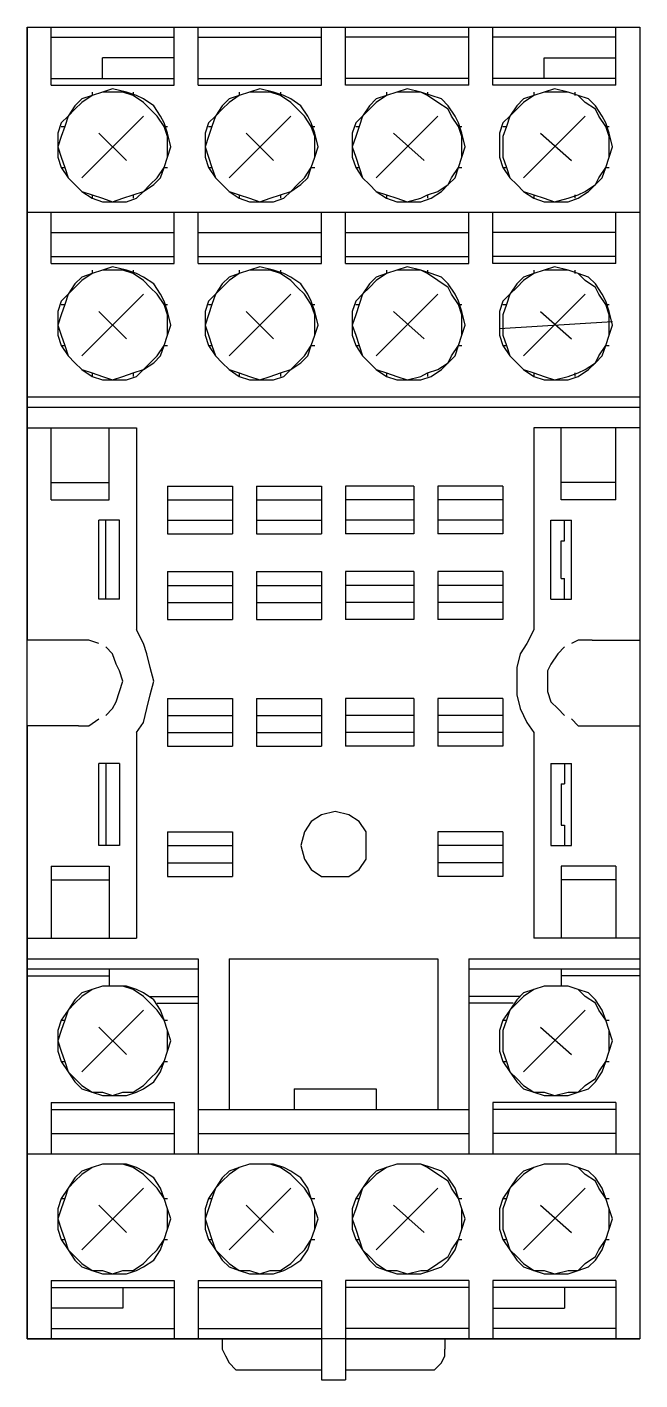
# Model space of a CAD drawing. Header units: inches. Extents: x 0 to 29.8, y 0 to 65.8.
import ezdxf

# ---------------------------------------------------------------- set-up
doc = ezdxf.new("R2010")
doc.units = ezdxf.units.IN
doc.layers.add('P', color=250, linetype='Continuous', lineweight=100)

# ---------------------------------------------------------------- blocks, each defined once
blk = doc.blocks.new('relay trung gian')
at = {"layer": 'P', "color": 0, "linetype": 'ByBlock', "lineweight": -2}
for points in [[(83663.061, 47309.641), (83692.894, 47309.641)], [(83663.061, 47309.641), (83663.061, 47279.807)], [(83664.228, 47306.807), (83664.228, 47309.641)], [(83670.228, 47306.807), (83670.228, 47309.641)], [(83671.394, 47306.807), (83671.394, 47309.641)], [(83677.394, 47306.807), (83677.394, 47309.641)], [(83678.561, 47306.807), (83678.561, 47309.641)], [(83684.561, 47306.807), (83684.561, 47309.641)], [(83685.728, 47306.807), (83685.728, 47309.641)], [(83691.728, 47306.807), (83691.728, 47309.641)], [(83692.894, 47309.641), (83692.894, 47279.807)], [(83664.228, 47309.141), (83670.228, 47309.141)], [(83671.394, 47309.141), (83677.394, 47309.141)], [(83684.561, 47309.141), (83678.561, 47309.141)], [(83691.728, 47309.141), (83685.728, 47309.141)], [(83666.728, 47307.141), (83666.728, 47308.141)], [(83670.228, 47308.141), (83666.728, 47308.141)], [(83688.228, 47307.141), (83688.228, 47308.141)], [(83688.228, 47308.141), (83691.728, 47308.141)], [(83664.228, 47307.141), (83670.228, 47307.141)], [(83664.228, 47306.807), (83670.228, 47306.807)], [(83670.061, 47303.807), (83669.894, 47304.474), (83669.728, 47304.974), (83669.561, 47305.307), (83669.228, 47305.807), (83668.728, 47306.141), (83668.394, 47306.307), (83667.894, 47306.474), (83667.228, 47306.641), (83666.728, 47306.474), (83666.228, 47306.307), (83665.728, 47306.141), (83665.394, 47305.807), (83665.061, 47305.307), (83664.728, 47304.974), (83664.561, 47304.474), (83664.561, 47303.807), (83664.561, 47303.307), (83664.728, 47302.807), (83665.061, 47302.307), (83665.394, 47301.974), (83665.728, 47301.641), (83666.228, 47301.307), (83666.728, 47301.141), (83667.228, 47301.141), (83667.894, 47301.141), (83668.394, 47301.307), (83668.728, 47301.641), (83669.228, 47301.974), (83669.561, 47302.307), (83669.728, 47302.807), (83669.894, 47303.307), (83670.061, 47303.807)], [(83671.394, 47307.141), (83677.394, 47307.141)], [(83671.394, 47306.807), (83677.394, 47306.807)], [(83677.228, 47303.807), (83677.061, 47304.474), (83676.894, 47304.974), (83676.728, 47305.307), (83676.394, 47305.807), (83675.894, 47306.141), (83675.561, 47306.307), (83675.061, 47306.474), (83674.394, 47306.641), (83673.894, 47306.474), (83673.394, 47306.307), (83672.894, 47306.141), (83672.561, 47305.807), (83672.228, 47305.307), (83671.894, 47304.974), (83671.728, 47304.474), (83671.728, 47303.807), (83671.728, 47303.307), (83671.894, 47302.807), (83672.228, 47302.307), (83672.561, 47301.974), (83672.894, 47301.641), (83673.394, 47301.307), (83673.894, 47301.141), (83674.394, 47301.141), (83675.061, 47301.141), (83675.561, 47301.307), (83675.894, 47301.641), (83676.394, 47301.974), (83676.728, 47302.307), (83676.894, 47302.807), (83677.061, 47303.307), (83677.228, 47303.807)], [(83684.561, 47307.141), (83678.561, 47307.141)], [(83684.561, 47306.807), (83678.561, 47306.807)], [(83684.394, 47303.807), (83684.228, 47304.474), (83684.061, 47304.974), (83683.894, 47305.307), (83683.561, 47305.807), (83683.228, 47306.141), (83682.728, 47306.307), (83682.228, 47306.474), (83681.561, 47306.641), (83681.061, 47306.474), (83680.561, 47306.307), (83680.061, 47306.141), (83679.728, 47305.807), (83679.394, 47305.307), (83679.061, 47304.974), (83678.894, 47304.474), (83678.894, 47303.807), (83678.894, 47303.307), (83679.061, 47302.807), (83679.394, 47302.307), (83679.728, 47301.974), (83680.061, 47301.641), (83680.561, 47301.307), (83681.061, 47301.141), (83681.561, 47301.141), (83682.228, 47301.141), (83682.728, 47301.307), (83683.228, 47301.641), (83683.561, 47301.974), (83683.894, 47302.307), (83684.061, 47302.807), (83684.228, 47303.307), (83684.394, 47303.807)], [(83691.728, 47307.141), (83685.728, 47307.141)], [(83691.728, 47306.807), (83685.728, 47306.807)], [(83691.561, 47303.807), (83691.394, 47304.474), (83691.228, 47304.974), (83691.061, 47305.307), (83690.728, 47305.807), (83690.394, 47306.141), (83689.894, 47306.307), (83689.394, 47306.474), (83688.728, 47306.641), (83688.228, 47306.474), (83687.728, 47306.307), (83687.228, 47306.141), (83686.894, 47305.807), (83686.561, 47305.307), (83686.228, 47304.974), (83686.061, 47304.474), (83686.061, 47303.807), (83686.061, 47303.307), (83686.228, 47302.807), (83686.561, 47302.307), (83686.894, 47301.974), (83687.228, 47301.641), (83687.728, 47301.307), (83688.228, 47301.141), (83688.728, 47301.141), (83689.394, 47301.141), (83689.894, 47301.307), (83690.394, 47301.641), (83690.728, 47301.974), (83691.061, 47302.307), (83691.228, 47302.807), (83691.394, 47303.307), (83691.561, 47303.807)], [(83669.894, 47303.807), (83669.894, 47304.307), (83669.728, 47304.807), (83669.394, 47305.307), (83669.061, 47305.641), (83668.728, 47305.974), (83668.228, 47306.307), (83667.728, 47306.474), (83667.228, 47306.474), (83666.728, 47306.474), (83666.228, 47306.307), (83665.728, 47305.974), (83665.394, 47305.641), (83665.061, 47305.307), (83664.894, 47304.807), (83664.728, 47304.307), (83664.561, 47303.807), (83664.728, 47303.307), (83664.894, 47302.807), (83665.061, 47302.307), (83665.394, 47301.974), (83665.728, 47301.641), (83666.228, 47301.474), (83666.728, 47301.307), (83667.228, 47301.141), (83667.728, 47301.307), (83668.228, 47301.474), (83668.728, 47301.641), (83669.061, 47301.974), (83669.394, 47302.307), (83669.728, 47302.807), (83669.894, 47303.307), (83669.894, 47303.807)], [(83666.228, 47306.474), (83666.228, 47306.307)], [(83668.228, 47306.474), (83668.228, 47306.307)], [(83677.061, 47303.807), (83677.061, 47304.307), (83676.894, 47304.807), (83676.561, 47305.307), (83676.228, 47305.641), (83675.894, 47305.974), (83675.394, 47306.307), (83674.894, 47306.474), (83674.394, 47306.474), (83673.894, 47306.474), (83673.394, 47306.307), (83672.894, 47305.974), (83672.561, 47305.641), (83672.228, 47305.307), (83672.061, 47304.807), (83671.894, 47304.307), (83671.728, 47303.807), (83671.894, 47303.307), (83672.061, 47302.807), (83672.228, 47302.307), (83672.561, 47301.974), (83672.894, 47301.641), (83673.394, 47301.474), (83673.894, 47301.307), (83674.394, 47301.141), (83674.894, 47301.307), (83675.394, 47301.474), (83675.894, 47301.641), (83676.228, 47301.974), (83676.561, 47302.307), (83676.894, 47302.807), (83677.061, 47303.307), (83677.061, 47303.807)], [(83673.394, 47306.474), (83673.394, 47306.307)], [(83675.394, 47306.474), (83675.394, 47306.307)], [(83684.228, 47303.807), (83684.228, 47304.307), (83684.061, 47304.807), (83683.728, 47305.307), (83683.561, 47305.641), (83683.061, 47305.974), (83682.561, 47306.307), (83682.228, 47306.474), (83681.561, 47306.474), (83681.061, 47306.474), (83680.561, 47306.307), (83680.061, 47305.974), (83679.728, 47305.641), (83679.394, 47305.307), (83679.228, 47304.807), (83679.061, 47304.307), (83678.894, 47303.807), (83679.061, 47303.307), (83679.228, 47302.807), (83679.394, 47302.307), (83679.728, 47301.974), (83680.061, 47301.641), (83680.561, 47301.474), (83681.061, 47301.307), (83681.561, 47301.141), (83682.228, 47301.307), (83682.561, 47301.474), (83683.061, 47301.641), (83683.561, 47301.974), (83683.728, 47302.307), (83684.061, 47302.807), (83684.228, 47303.307), (83684.228, 47303.807)], [(83680.561, 47306.474), (83680.561, 47306.307)], [(83682.561, 47306.474), (83682.561, 47306.307)], [(83691.394, 47303.807), (83691.394, 47304.307), (83691.228, 47304.807), (83690.894, 47305.307), (83690.728, 47305.641), (83690.228, 47305.974), (83689.894, 47306.307), (83689.394, 47306.474), (83688.728, 47306.474), (83688.228, 47306.474), (83687.728, 47306.307), (83687.228, 47305.974), (83686.894, 47305.641), (83686.561, 47305.307), (83686.394, 47304.807), (83686.228, 47304.307), (83686.228, 47303.807), (83686.228, 47303.307), (83686.394, 47302.807), (83686.561, 47302.307), (83686.894, 47301.974), (83687.228, 47301.641), (83687.728, 47301.474), (83688.228, 47301.307), (83688.728, 47301.141), (83689.394, 47301.307), (83689.894, 47301.474), (83690.228, 47301.641), (83690.728, 47301.974), (83690.894, 47302.307), (83691.228, 47302.807), (83691.394, 47303.307), (83691.394, 47303.807)], [(83687.728, 47306.474), (83687.728, 47306.307)], [(83689.728, 47306.474), (83689.728, 47306.307)], [(83665.728, 47302.307), (83668.728, 47305.307)], [(83672.894, 47302.307), (83675.894, 47305.307)], [(83680.061, 47302.307), (83683.061, 47305.307)], [(83687.228, 47302.307), (83690.228, 47305.307)], [(83664.728, 47304.807), (83664.894, 47304.807)], [(83669.728, 47304.807), (83669.894, 47304.807)], [(83671.894, 47304.807), (83672.061, 47304.807)], [(83676.894, 47304.807), (83677.061, 47304.807)], [(83679.061, 47304.807), (83679.228, 47304.807)], [(83684.061, 47304.807), (83684.228, 47304.807)], [(83686.228, 47304.807), (83686.394, 47304.807)], [(83691.228, 47304.807), (83691.394, 47304.807)], [(83666.561, 47304.474), (83667.894, 47303.141)], [(83673.728, 47304.474), (83675.061, 47303.141)], [(83680.894, 47304.474), (83682.394, 47303.141)], [(83688.061, 47304.474), (83689.561, 47303.141)], [(83664.728, 47302.807), (83664.894, 47302.807)], [(83669.728, 47302.807), (83669.894, 47302.807)], [(83671.894, 47302.807), (83672.061, 47302.807)], [(83676.894, 47302.807), (83677.061, 47302.807)], [(83679.061, 47302.807), (83679.228, 47302.807)], [(83684.061, 47302.807), (83684.228, 47302.807)], [(83686.228, 47302.807), (83686.394, 47302.807)], [(83691.228, 47302.807), (83691.394, 47302.807)], [(83666.228, 47301.474), (83666.228, 47301.307)], [(83668.228, 47301.474), (83668.228, 47301.307)], [(83673.394, 47301.474), (83673.394, 47301.307)], [(83675.394, 47301.474), (83675.394, 47301.307)], [(83680.561, 47301.474), (83680.561, 47301.307)], [(83682.561, 47301.474), (83682.561, 47301.307)], [(83687.728, 47301.474), (83687.728, 47301.307)], [(83689.728, 47301.474), (83689.728, 47301.307)], [(83663.061, 47300.641), (83692.894, 47300.641)], [(83664.228, 47298.141), (83664.228, 47300.641)], [(83670.228, 47298.141), (83670.228, 47300.641)], [(83671.394, 47298.141), (83671.394, 47300.641)], [(83677.394, 47298.141), (83677.394, 47300.641)], [(83678.561, 47298.141), (83678.561, 47300.641)], [(83684.561, 47298.141), (83684.561, 47300.641)], [(83685.728, 47298.141), (83685.728, 47300.641)], [(83691.728, 47298.141), (83691.728, 47300.641)], [(83664.228, 47299.641), (83670.228, 47299.641)], [(83671.394, 47299.641), (83677.394, 47299.641)], [(83678.561, 47299.641), (83684.561, 47299.641)], [(83691.728, 47299.641), (83685.728, 47299.641)], [(83664.228, 47298.474), (83670.228, 47298.474)], [(83664.228, 47298.141), (83670.228, 47298.141)], [(83670.061, 47295.141), (83669.894, 47295.807), (83669.728, 47296.307), (83669.561, 47296.641), (83669.228, 47297.141), (83668.728, 47297.474), (83668.394, 47297.641), (83667.894, 47297.807), (83667.228, 47297.974), (83666.728, 47297.807), (83666.228, 47297.641), (83665.728, 47297.474), (83665.394, 47297.141), (83665.061, 47296.641), (83664.728, 47296.307), (83664.561, 47295.807), (83664.561, 47295.141), (83664.561, 47294.641), (83664.728, 47294.141), (83665.061, 47293.641), (83665.394, 47293.307), (83665.728, 47292.974), (83666.228, 47292.641), (83666.728, 47292.474), (83667.228, 47292.474), (83667.894, 47292.474), (83668.394, 47292.641), (83668.728, 47292.974), (83669.228, 47293.307), (83669.561, 47293.641), (83669.728, 47294.141), (83669.894, 47294.641), (83670.061, 47295.141)], [(83671.394, 47298.474), (83677.394, 47298.474)], [(83671.394, 47298.141), (83677.394, 47298.141)], [(83677.228, 47295.141), (83677.061, 47295.807), (83676.894, 47296.307), (83676.728, 47296.641), (83676.394, 47297.141), (83675.894, 47297.474), (83675.561, 47297.641), (83675.061, 47297.807), (83674.394, 47297.974), (83673.894, 47297.807), (83673.394, 47297.641), (83672.894, 47297.474), (83672.561, 47297.141), (83672.228, 47296.641), (83671.894, 47296.307), (83671.728, 47295.807), (83671.728, 47295.141), (83671.728, 47294.641), (83671.894, 47294.141), (83672.228, 47293.641), (83672.561, 47293.307), (83672.894, 47292.974), (83673.394, 47292.641), (83673.894, 47292.474), (83674.394, 47292.474), (83675.061, 47292.474), (83675.561, 47292.641), (83675.894, 47292.974), (83676.394, 47293.307), (83676.728, 47293.641), (83676.894, 47294.141), (83677.061, 47294.641), (83677.228, 47295.141)], [(83678.561, 47298.474), (83684.561, 47298.474)], [(83678.561, 47298.141), (83684.561, 47298.141)], [(83684.394, 47295.141), (83684.228, 47295.807), (83684.061, 47296.307), (83683.894, 47296.641), (83683.561, 47297.141), (83683.228, 47297.474), (83682.728, 47297.641), (83682.228, 47297.807), (83681.561, 47297.974), (83681.061, 47297.807), (83680.561, 47297.641), (83680.061, 47297.474), (83679.728, 47297.141), (83679.394, 47296.641), (83679.061, 47296.307), (83678.894, 47295.807), (83678.894, 47295.141), (83678.894, 47294.641), (83679.061, 47294.141), (83679.394, 47293.641), (83679.728, 47293.307), (83680.061, 47292.974), (83680.561, 47292.641), (83681.061, 47292.474), (83681.561, 47292.474), (83682.228, 47292.474), (83682.728, 47292.641), (83683.228, 47292.974), (83683.561, 47293.307), (83683.894, 47293.641), (83684.061, 47294.141), (83684.228, 47294.641), (83684.394, 47295.141)], [(83691.728, 47298.474), (83685.728, 47298.474)], [(83691.728, 47298.141), (83685.728, 47298.141)], [(83691.561, 47295.141), (83691.394, 47295.807), (83691.228, 47296.307), (83691.061, 47296.641), (83690.728, 47297.141), (83690.394, 47297.474), (83689.894, 47297.641), (83689.394, 47297.807), (83688.728, 47297.974), (83688.228, 47297.807), (83687.728, 47297.641), (83687.228, 47297.474), (83686.894, 47297.141), (83686.561, 47296.641), (83686.228, 47296.307), (83686.061, 47295.807), (83686.061, 47295.141), (83686.061, 47294.641), (83686.228, 47294.141), (83686.561, 47293.641), (83686.894, 47293.307), (83687.228, 47292.974), (83687.728, 47292.641), (83688.228, 47292.474), (83688.728, 47292.474), (83689.394, 47292.474), (83689.894, 47292.641), (83690.394, 47292.974), (83690.728, 47293.307), (83691.061, 47293.641), (83691.228, 47294.141), (83691.394, 47294.641), (83691.561, 47295.141)], [(83669.894, 47295.141), (83669.894, 47295.641), (83669.728, 47296.141), (83669.394, 47296.641), (83669.061, 47296.974), (83668.728, 47297.307), (83668.228, 47297.641), (83667.728, 47297.807), (83667.228, 47297.807), (83666.728, 47297.807), (83666.228, 47297.641), (83665.728, 47297.307), (83665.394, 47296.974), (83665.061, 47296.641), (83664.894, 47296.141), (83664.728, 47295.641), (83664.561, 47295.141), (83664.728, 47294.641), (83664.894, 47294.141), (83665.061, 47293.641), (83665.394, 47293.307), (83665.728, 47292.974), (83666.228, 47292.807), (83666.728, 47292.641), (83667.228, 47292.474), (83667.728, 47292.641), (83668.228, 47292.807), (83668.728, 47292.974), (83669.061, 47293.307), (83669.394, 47293.641), (83669.728, 47294.141), (83669.894, 47294.641), (83669.894, 47295.141)], [(83666.228, 47297.807), (83666.228, 47297.641)], [(83668.228, 47297.807), (83668.228, 47297.641)], [(83677.061, 47295.141), (83677.061, 47295.641), (83676.894, 47296.141), (83676.561, 47296.641), (83676.228, 47296.974), (83675.894, 47297.307), (83675.394, 47297.641), (83674.894, 47297.807), (83674.394, 47297.807), (83673.894, 47297.807), (83673.394, 47297.641), (83672.894, 47297.307), (83672.561, 47296.974), (83672.228, 47296.641), (83672.061, 47296.141), (83671.894, 47295.641), (83671.728, 47295.141), (83671.894, 47294.641), (83672.061, 47294.141), (83672.228, 47293.641), (83672.561, 47293.307), (83672.894, 47292.974), (83673.394, 47292.807), (83673.894, 47292.641), (83674.394, 47292.474), (83674.894, 47292.641), (83675.394, 47292.807), (83675.894, 47292.974), (83676.228, 47293.307), (83676.561, 47293.641), (83676.894, 47294.141), (83677.061, 47294.641), (83677.061, 47295.141)], [(83673.394, 47297.807), (83673.394, 47297.641)], [(83675.394, 47297.807), (83675.394, 47297.641)], [(83684.228, 47295.141), (83684.228, 47295.641), (83684.061, 47296.141), (83683.728, 47296.641), (83683.561, 47296.974), (83683.061, 47297.307), (83682.561, 47297.641), (83682.228, 47297.807), (83681.561, 47297.807), (83681.061, 47297.807), (83680.561, 47297.641), (83680.061, 47297.307), (83679.728, 47296.974), (83679.394, 47296.641), (83679.228, 47296.141), (83679.061, 47295.641), (83678.894, 47295.141), (83679.061, 47294.641), (83679.228, 47294.141), (83679.394, 47293.641), (83679.728, 47293.307), (83680.061, 47292.974), (83680.561, 47292.807), (83681.061, 47292.641), (83681.561, 47292.474), (83682.228, 47292.641), (83682.561, 47292.807), (83683.061, 47292.974), (83683.561, 47293.307), (83683.728, 47293.641), (83684.061, 47294.141), (83684.228, 47294.641), (83684.228, 47295.141)], [(83680.561, 47297.807), (83680.561, 47297.641)], [(83682.561, 47297.807), (83682.561, 47297.641)], [(83691.394, 47295.141), (83691.394, 47295.641), (83691.228, 47296.141), (83690.894, 47296.641), (83690.728, 47296.974), (83690.228, 47297.307), (83689.894, 47297.641), (83689.394, 47297.807), (83688.728, 47297.807), (83688.228, 47297.807), (83687.728, 47297.641), (83687.228, 47297.307), (83686.894, 47296.974), (83686.561, 47296.641), (83686.394, 47296.141), (83686.228, 47295.641), (83686.228, 47295.141), (83686.228, 47294.641), (83686.394, 47294.141), (83686.561, 47293.641), (83686.894, 47293.307), (83687.228, 47292.974), (83687.728, 47292.807), (83688.228, 47292.641), (83688.728, 47292.474), (83689.394, 47292.641), (83689.894, 47292.807), (83690.228, 47292.974), (83690.728, 47293.307), (83690.894, 47293.641), (83691.228, 47294.141), (83691.394, 47294.641), (83691.394, 47295.141)], [(83687.728, 47297.807), (83687.728, 47297.641)], [(83689.728, 47297.807), (83689.728, 47297.641)], [(83664.728, 47296.141), (83664.894, 47296.141)], [(83665.728, 47293.641), (83668.728, 47296.641)], [(83669.728, 47296.141), (83669.894, 47296.141)], [(83671.894, 47296.141), (83672.061, 47296.141)], [(83672.894, 47293.641), (83675.894, 47296.641)], [(83676.894, 47296.141), (83677.061, 47296.141)], [(83679.061, 47296.141), (83679.228, 47296.141)], [(83680.061, 47293.641), (83683.061, 47296.641)], [(83684.061, 47296.141), (83684.228, 47296.141)], [(83686.228, 47296.141), (83686.394, 47296.141)], [(83687.228, 47293.641), (83690.228, 47296.641)], [(83691.228, 47296.141), (83691.394, 47296.141)], [(83666.561, 47295.807), (83667.894, 47294.474)], [(83673.728, 47295.807), (83675.061, 47294.474)], [(83680.894, 47295.807), (83682.394, 47294.474)], [(83688.061, 47295.807), (83689.561, 47294.474)], [(83686.061, 47294.974), (83691.561, 47295.307)], [(83664.728, 47294.141), (83664.894, 47294.141)], [(83669.728, 47294.141), (83669.894, 47294.141)], [(83671.894, 47294.141), (83672.061, 47294.141)], [(83676.894, 47294.141), (83677.061, 47294.141)], [(83679.061, 47294.141), (83679.228, 47294.141)], [(83684.061, 47294.141), (83684.228, 47294.141)], [(83686.228, 47294.141), (83686.394, 47294.141)], [(83691.228, 47294.141), (83691.394, 47294.141)], [(83666.228, 47292.807), (83666.228, 47292.641)], [(83668.228, 47292.807), (83668.228, 47292.641)], [(83673.394, 47292.807), (83673.394, 47292.641)], [(83675.394, 47292.807), (83675.394, 47292.641)], [(83680.561, 47292.807), (83680.561, 47292.641)], [(83682.561, 47292.807), (83682.561, 47292.641)], [(83687.728, 47292.807), (83687.728, 47292.641)], [(83689.728, 47292.807), (83689.728, 47292.641)], [(83663.061, 47291.641), (83692.894, 47291.641)], [(83663.061, 47291.141), (83692.894, 47291.141)], [(83663.061, 47290.141), (83668.394, 47290.141)], [(83664.228, 47286.641), (83664.228, 47290.141)], [(83667.061, 47286.641), (83667.061, 47290.141)], [(83668.394, 47290.141), (83668.394, 47280.307)], [(83687.728, 47290.141), (83687.728, 47280.307)], [(83692.894, 47290.141), (83687.728, 47290.141)], [(83689.061, 47286.641), (83689.061, 47290.141)], [(83691.728, 47286.641), (83691.728, 47290.141)], [(83664.228, 47287.474), (83667.061, 47287.474)], [(83691.728, 47287.474), (83689.061, 47287.474)], [(83669.894, 47287.307), (83673.061, 47287.307)], [(83669.894, 47287.307), (83669.894, 47284.974)], [(83673.061, 47287.307), (83673.061, 47284.974)], [(83674.228, 47287.307), (83674.228, 47284.974)], [(83674.228, 47287.307), (83677.394, 47287.307)], [(83677.394, 47287.307), (83677.394, 47284.974)], [(83678.561, 47287.307), (83678.561, 47284.974)], [(83681.894, 47287.307), (83678.561, 47287.307)], [(83681.894, 47287.307), (83681.894, 47284.974)], [(83686.228, 47287.307), (83683.061, 47287.307)], [(83683.061, 47287.307), (83683.061, 47284.974)], [(83686.228, 47287.307), (83686.228, 47284.974)], [(83664.228, 47286.641), (83667.061, 47286.641)], [(83669.894, 47286.641), (83673.061, 47286.641)], [(83674.228, 47286.641), (83677.394, 47286.641)], [(83681.894, 47286.641), (83678.561, 47286.641)], [(83686.228, 47286.641), (83683.061, 47286.641)], [(83691.728, 47286.641), (83689.061, 47286.641)], [(83666.561, 47281.807), (83666.561, 47285.641)], [(83667.561, 47285.641), (83666.561, 47285.641)], [(83666.894, 47284.641), (83666.894, 47285.641)], [(83667.561, 47281.807), (83667.561, 47285.641)], [(83669.894, 47285.641), (83673.061, 47285.641)], [(83674.228, 47285.641), (83677.394, 47285.641)], [(83681.894, 47285.641), (83678.561, 47285.641)], [(83686.228, 47285.641), (83683.061, 47285.641)], [(83688.561, 47285.641), (83689.561, 47285.641)], [(83688.561, 47281.807), (83688.561, 47285.641)], [(83689.228, 47284.641), (83689.228, 47285.641)], [(83689.561, 47281.807), (83689.561, 47285.641)], [(83669.894, 47284.974), (83673.061, 47284.974)], [(83674.228, 47284.974), (83677.394, 47284.974)], [(83681.894, 47284.974), (83678.561, 47284.974)], [(83686.228, 47284.974), (83683.061, 47284.974)], [(83666.894, 47284.641), (83666.894, 47284.641)], [(83666.894, 47282.807), (83666.894, 47284.641)], [(83689.061, 47282.807), (83689.061, 47284.641)], [(83689.061, 47284.641), (83689.228, 47284.641)], [(83669.894, 47283.141), (83673.061, 47283.141)], [(83669.894, 47283.141), (83669.894, 47280.807)], [(83673.061, 47283.141), (83673.061, 47280.807)], [(83674.228, 47283.141), (83674.228, 47280.807)], [(83674.228, 47283.141), (83677.394, 47283.141)], [(83677.394, 47283.141), (83677.394, 47280.807)], [(83678.561, 47283.141), (83678.561, 47280.807)], [(83681.894, 47283.141), (83678.561, 47283.141)], [(83681.894, 47283.141), (83681.894, 47280.807)], [(83686.228, 47283.141), (83683.061, 47283.141)], [(83683.061, 47283.141), (83683.061, 47280.807)], [(83686.228, 47283.141), (83686.228, 47280.807)], [(83666.894, 47282.807), (83666.894, 47282.807)], [(83666.894, 47281.807), (83666.894, 47282.807)], [(83669.894, 47282.474), (83673.061, 47282.474)], [(83674.228, 47282.474), (83677.394, 47282.474)], [(83681.894, 47282.474), (83678.561, 47282.474)], [(83686.228, 47282.474), (83683.061, 47282.474)], [(83689.061, 47282.807), (83689.228, 47282.807)], [(83689.228, 47281.807), (83689.228, 47282.807)], [(83667.561, 47281.807), (83666.561, 47281.807)], [(83669.894, 47281.641), (83673.061, 47281.641)], [(83674.228, 47281.641), (83677.394, 47281.641)], [(83681.894, 47281.641), (83678.561, 47281.641)], [(83686.228, 47281.641), (83683.061, 47281.641)], [(83688.561, 47281.807), (83689.561, 47281.807)], [(83668.394, 47275.307), (83668.728, 47275.807), (83668.894, 47276.474), (83669.061, 47277.141), (83669.228, 47277.807), (83669.061, 47278.474), (83668.894, 47279.141), (83668.728, 47279.641), (83668.394, 47280.307)], [(83669.894, 47280.807), (83673.061, 47280.807)], [(83674.228, 47280.807), (83677.394, 47280.807)], [(83681.894, 47280.807), (83678.561, 47280.807)], [(83686.228, 47280.807), (83683.061, 47280.807)], [(83687.728, 47280.307), (83687.394, 47279.641), (83687.061, 47279.141), (83686.894, 47278.474), (83686.894, 47277.807), (83686.894, 47277.141), (83687.061, 47276.474), (83687.394, 47275.807), (83687.728, 47275.307)], [(83665.561, 47279.807), (83663.061, 47279.807)], [(83666.561, 47279.641), (83666.061, 47279.807), (83665.561, 47279.807)], [(83690.561, 47279.807), (83690.561, 47279.807), (83689.894, 47279.807), (83689.561, 47279.641)], [(83690.561, 47279.807), (83692.894, 47279.807)], [(83666.894, 47276.141), (83667.228, 47276.474), (83667.394, 47276.807), (83667.561, 47277.307), (83667.728, 47277.807), (83667.561, 47278.307), (83667.394, 47278.641), (83667.228, 47279.141), (83666.894, 47279.474)], [(83689.228, 47279.474), (83688.894, 47279.141), (83688.561, 47278.641), (83688.394, 47278.307), (83688.394, 47277.807), (83688.394, 47277.307), (83688.561, 47276.807), (83688.894, 47276.474), (83689.228, 47276.141)], [(83669.894, 47276.974), (83673.061, 47276.974)], [(83669.894, 47276.974), (83669.894, 47274.641)], [(83673.061, 47276.974), (83673.061, 47274.641)], [(83674.228, 47276.974), (83674.228, 47274.641)], [(83674.228, 47276.974), (83677.394, 47276.974)], [(83677.394, 47276.974), (83677.394, 47274.641)], [(83678.561, 47276.974), (83678.561, 47274.641)], [(83681.894, 47276.974), (83678.561, 47276.974)], [(83681.894, 47276.974), (83681.894, 47274.641)], [(83686.228, 47276.974), (83683.061, 47276.974)], [(83683.061, 47276.974), (83683.061, 47274.641)], [(83686.228, 47276.974), (83686.228, 47274.641)], [(83665.561, 47275.641), (83663.061, 47275.641)], [(83663.061, 47275.641), (83663.061, 47245.807)], [(83665.561, 47275.641), (83665.561, 47275.641), (83666.061, 47275.641), (83666.561, 47275.974)], [(83669.894, 47276.141), (83673.061, 47276.141)], [(83674.228, 47276.141), (83677.394, 47276.141)], [(83681.894, 47276.141), (83678.561, 47276.141)], [(83686.228, 47276.141), (83683.061, 47276.141)], [(83689.561, 47275.974), (83689.894, 47275.641), (83690.561, 47275.641)], [(83690.561, 47275.641), (83692.894, 47275.641)], [(83692.894, 47275.641), (83692.894, 47245.807)], [(83668.394, 47275.307), (83668.394, 47265.307)], [(83669.894, 47275.307), (83673.061, 47275.307)], [(83674.228, 47275.307), (83677.394, 47275.307)], [(83681.894, 47275.307), (83678.561, 47275.307)], [(83686.228, 47275.307), (83683.061, 47275.307)], [(83687.728, 47275.307), (83687.728, 47265.307)], [(83669.894, 47274.641), (83673.061, 47274.641)], [(83674.228, 47274.641), (83677.394, 47274.641)], [(83681.894, 47274.641), (83678.561, 47274.641)], [(83686.228, 47274.641), (83683.061, 47274.641)], [(83667.561, 47273.807), (83666.561, 47273.807)], [(83666.561, 47269.807), (83666.561, 47273.807)], [(83666.894, 47273.807), (83666.894, 47272.807)], [(83667.561, 47273.807), (83667.561, 47269.807)], [(83688.561, 47273.807), (83689.561, 47273.807)], [(83688.561, 47273.807), (83688.561, 47269.807)], [(83689.228, 47273.807), (83689.228, 47272.807)], [(83689.561, 47269.807), (83689.561, 47273.807)], [(83666.894, 47272.807), (83666.894, 47272.807)], [(83666.894, 47272.807), (83666.894, 47270.807)], [(83689.061, 47272.807), (83689.228, 47272.807)], [(83689.061, 47272.807), (83689.061, 47270.807)], [(83679.561, 47269.807), (83679.561, 47270.474), (83679.228, 47270.974), (83678.728, 47271.307), (83678.061, 47271.474), (83677.394, 47271.307), (83676.894, 47270.974), (83676.561, 47270.474), (83676.394, 47269.807), (83676.561, 47269.141), (83676.894, 47268.641), (83677.394, 47268.307), (83678.061, 47268.307), (83678.728, 47268.307), (83679.228, 47268.641), (83679.561, 47269.141), (83679.561, 47269.807)], [(83666.894, 47270.807), (83666.894, 47270.807)], [(83666.894, 47270.807), (83666.894, 47269.807)], [(83669.894, 47270.474), (83669.894, 47268.307)], [(83669.894, 47270.474), (83673.061, 47270.474)], [(83673.061, 47270.474), (83673.061, 47268.307)], [(83686.228, 47270.474), (83683.061, 47270.474)], [(83683.061, 47270.474), (83683.061, 47268.307)], [(83686.228, 47270.474), (83686.228, 47268.307)], [(83689.061, 47270.807), (83689.228, 47270.807)], [(83689.228, 47270.807), (83689.228, 47269.807)], [(83667.561, 47269.807), (83666.561, 47269.807)], [(83669.894, 47269.807), (83673.061, 47269.807)], [(83686.228, 47269.807), (83683.061, 47269.807)], [(83688.561, 47269.807), (83689.561, 47269.807)], [(83664.228, 47268.807), (83664.228, 47265.307)], [(83664.228, 47268.807), (83667.061, 47268.807)], [(83667.061, 47268.807), (83667.061, 47265.307)], [(83669.894, 47268.974), (83673.061, 47268.974)], [(83686.228, 47268.974), (83683.061, 47268.974)], [(83689.061, 47268.807), (83689.061, 47265.307)], [(83691.728, 47268.807), (83689.061, 47268.807)], [(83691.728, 47268.807), (83691.728, 47265.307)], [(83664.228, 47268.141), (83667.061, 47268.141)], [(83669.894, 47268.307), (83673.061, 47268.307)], [(83686.228, 47268.307), (83683.061, 47268.307)], [(83691.728, 47268.141), (83689.061, 47268.141)], [(83663.061, 47265.307), (83668.394, 47265.307)], [(83692.894, 47265.307), (83687.728, 47265.307)], [(83663.061, 47264.307), (83671.394, 47264.307)], [(83663.061, 47263.807), (83671.394, 47263.807)], [(83667.061, 47263.807), (83667.061, 47262.974)], [(83671.394, 47264.307), (83671.394, 47254.807)], [(83672.894, 47264.307), (83683.061, 47264.307)], [(83672.894, 47264.307), (83672.894, 47256.974)], [(83683.061, 47264.307), (83683.061, 47256.974)], [(83684.561, 47264.307), (83684.561, 47254.807)], [(83684.561, 47264.307), (83692.894, 47264.307)], [(83684.561, 47263.807), (83692.894, 47263.807)], [(83689.061, 47263.807), (83689.061, 47262.974)], [(83663.061, 47263.474), (83667.061, 47263.474)], [(83692.894, 47263.474), (83689.061, 47263.474)], [(83669.894, 47260.307), (83669.894, 47260.807), (83669.728, 47261.307), (83669.394, 47261.807), (83669.061, 47262.141), (83668.728, 47262.474), (83668.228, 47262.807), (83667.728, 47262.974), (83667.228, 47262.974), (83666.728, 47262.974), (83666.228, 47262.807), (83665.728, 47262.474), (83665.394, 47262.141), (83665.061, 47261.807), (83664.894, 47261.307), (83664.728, 47260.807), (83664.561, 47260.307), (83664.728, 47259.807), (83664.894, 47259.307), (83665.061, 47258.807), (83665.394, 47258.474), (83665.728, 47258.141), (83666.228, 47257.807), (83666.728, 47257.807), (83667.228, 47257.641), (83667.728, 47257.807), (83668.228, 47257.807), (83668.728, 47258.141), (83669.061, 47258.474), (83669.394, 47258.807), (83669.728, 47259.307), (83669.894, 47259.807), (83669.894, 47260.307)], [(83670.061, 47260.307), (83669.894, 47260.807), (83669.728, 47261.307), (83669.561, 47261.807), (83669.228, 47262.307), (83668.728, 47262.641), (83668.394, 47262.807), (83667.894, 47262.974), (83667.228, 47262.974), (83666.728, 47262.974), (83666.228, 47262.807), (83665.728, 47262.641), (83665.394, 47262.307), (83665.061, 47261.807), (83664.728, 47261.307), (83664.561, 47260.807), (83664.561, 47260.307), (83664.561, 47259.807), (83664.728, 47259.307), (83665.061, 47258.807), (83665.394, 47258.307), (83665.728, 47257.974), (83666.228, 47257.807), (83666.728, 47257.641), (83667.228, 47257.641), (83667.894, 47257.641), (83668.394, 47257.807), (83668.728, 47257.974), (83669.228, 47258.307), (83669.561, 47258.807), (83669.728, 47259.307), (83669.894, 47259.807), (83670.061, 47260.307)], [(83666.228, 47262.807), (83666.228, 47262.807)], [(83668.228, 47262.807), (83668.228, 47262.807)], [(83669.061, 47262.474), (83671.394, 47262.474)], [(83687.061, 47262.474), (83684.561, 47262.474)], [(83691.561, 47260.307), (83691.394, 47260.807), (83691.228, 47261.307), (83691.061, 47261.807), (83690.728, 47262.307), (83690.394, 47262.641), (83689.894, 47262.807), (83689.394, 47262.974), (83688.728, 47262.974), (83688.228, 47262.974), (83687.728, 47262.807), (83687.228, 47262.641), (83686.894, 47262.307), (83686.561, 47261.807), (83686.228, 47261.307), (83686.061, 47260.807), (83686.061, 47260.307), (83686.061, 47259.807), (83686.228, 47259.307), (83686.561, 47258.807), (83686.894, 47258.307), (83687.228, 47257.974), (83687.728, 47257.807), (83688.228, 47257.641), (83688.728, 47257.641), (83689.394, 47257.641), (83689.894, 47257.807), (83690.394, 47257.974), (83690.728, 47258.307), (83691.061, 47258.807), (83691.228, 47259.307), (83691.394, 47259.807), (83691.561, 47260.307)], [(83691.394, 47260.307), (83691.394, 47260.807), (83691.228, 47261.307), (83690.894, 47261.807), (83690.728, 47262.141), (83690.228, 47262.474), (83689.894, 47262.807), (83689.394, 47262.974), (83688.728, 47262.974), (83688.228, 47262.974), (83687.728, 47262.807), (83687.228, 47262.474), (83686.894, 47262.141), (83686.561, 47261.807), (83686.394, 47261.307), (83686.228, 47260.807), (83686.228, 47260.307), (83686.228, 47259.807), (83686.394, 47259.307), (83686.561, 47258.807), (83686.894, 47258.474), (83687.228, 47258.141), (83687.728, 47257.807), (83688.228, 47257.807), (83688.728, 47257.641), (83689.394, 47257.807), (83689.894, 47257.807), (83690.228, 47258.141), (83690.728, 47258.474), (83690.894, 47258.807), (83691.228, 47259.307), (83691.394, 47259.807), (83691.394, 47260.307)], [(83687.728, 47262.807), (83687.728, 47262.807)], [(83689.728, 47262.807), (83689.728, 47262.807)], [(83665.728, 47258.807), (83668.728, 47261.807)], [(83669.394, 47262.141), (83671.394, 47262.141)], [(83686.728, 47262.141), (83684.561, 47262.141)], [(83687.228, 47258.807), (83690.228, 47261.807)], [(83664.728, 47261.307), (83664.894, 47261.307)], [(83669.728, 47261.307), (83669.894, 47261.307)], [(83686.228, 47261.307), (83686.394, 47261.307)], [(83691.228, 47261.307), (83691.394, 47261.307)], [(83666.561, 47260.974), (83667.894, 47259.641)], [(83688.061, 47260.974), (83689.561, 47259.641)], [(83664.728, 47259.307), (83664.894, 47259.307)], [(83669.728, 47259.307), (83669.894, 47259.307)], [(83686.228, 47259.307), (83686.394, 47259.307)], [(83691.228, 47259.307), (83691.394, 47259.307)], [(83666.228, 47257.807), (83666.228, 47257.807)], [(83668.228, 47257.807), (83668.228, 47257.807)], [(83676.061, 47257.974), (83676.061, 47256.974)], [(83676.061, 47257.974), (83680.061, 47257.974)], [(83680.061, 47257.974), (83680.061, 47256.974)], [(83687.728, 47257.807), (83687.728, 47257.807)], [(83689.728, 47257.807), (83689.728, 47257.807)], [(83664.228, 47257.307), (83664.228, 47254.807)], [(83664.228, 47257.307), (83670.228, 47257.307)], [(83670.228, 47257.307), (83670.228, 47254.807)], [(83685.728, 47257.307), (83685.728, 47254.807)], [(83691.728, 47257.307), (83685.728, 47257.307)], [(83691.728, 47257.307), (83691.728, 47254.807)], [(83664.228, 47256.974), (83670.228, 47256.974)], [(83671.394, 47256.974), (83684.561, 47256.974)], [(83691.728, 47256.974), (83685.728, 47256.974)], [(83664.228, 47255.807), (83670.228, 47255.807)], [(83671.394, 47255.807), (83684.561, 47255.807)], [(83691.728, 47255.807), (83685.728, 47255.807)], [(83663.061, 47254.807), (83692.894, 47254.807)], [(83669.894, 47251.641), (83669.894, 47252.141), (83669.728, 47252.641), (83669.394, 47253.141), (83669.061, 47253.474), (83668.728, 47253.807), (83668.228, 47254.141), (83667.728, 47254.307), (83667.228, 47254.307), (83666.728, 47254.307), (83666.228, 47254.141), (83665.728, 47253.807), (83665.394, 47253.474), (83665.061, 47253.141), (83664.894, 47252.641), (83664.728, 47252.141), (83664.561, 47251.641), (83664.728, 47251.141), (83664.894, 47250.641), (83665.061, 47250.141), (83665.394, 47249.807), (83665.728, 47249.474), (83666.228, 47249.141), (83666.728, 47249.141), (83667.228, 47248.974), (83667.728, 47249.141), (83668.228, 47249.141), (83668.728, 47249.474), (83669.061, 47249.807), (83669.394, 47250.141), (83669.728, 47250.641), (83669.894, 47251.141), (83669.894, 47251.641)], [(83670.061, 47251.641), (83669.894, 47252.141), (83669.728, 47252.641), (83669.561, 47253.141), (83669.228, 47253.641), (83668.728, 47253.974), (83668.394, 47254.141), (83667.894, 47254.307), (83667.228, 47254.307), (83666.728, 47254.307), (83666.228, 47254.141), (83665.728, 47253.974), (83665.394, 47253.641), (83665.061, 47253.141), (83664.728, 47252.641), (83664.561, 47252.141), (83664.561, 47251.641), (83664.561, 47251.141), (83664.728, 47250.641), (83665.061, 47250.141), (83665.394, 47249.641), (83665.728, 47249.307), (83666.228, 47249.141), (83666.728, 47248.974), (83667.228, 47248.974), (83667.894, 47248.974), (83668.394, 47249.141), (83668.728, 47249.307), (83669.228, 47249.641), (83669.561, 47250.141), (83669.728, 47250.641), (83669.894, 47251.141), (83670.061, 47251.641)], [(83666.228, 47254.141), (83666.228, 47254.141)], [(83668.228, 47254.141), (83668.228, 47254.141)], [(83677.061, 47251.641), (83677.061, 47252.141), (83676.894, 47252.641), (83676.561, 47253.141), (83676.228, 47253.474), (83675.894, 47253.807), (83675.394, 47254.141), (83674.894, 47254.307), (83674.394, 47254.307), (83673.894, 47254.307), (83673.394, 47254.141), (83672.894, 47253.807), (83672.561, 47253.474), (83672.228, 47253.141), (83672.061, 47252.641), (83671.894, 47252.141), (83671.728, 47251.641), (83671.894, 47251.141), (83672.061, 47250.641), (83672.228, 47250.141), (83672.561, 47249.807), (83672.894, 47249.474), (83673.394, 47249.141), (83673.894, 47249.141), (83674.394, 47248.974), (83674.894, 47249.141), (83675.394, 47249.141), (83675.894, 47249.474), (83676.228, 47249.807), (83676.561, 47250.141), (83676.894, 47250.641), (83677.061, 47251.141), (83677.061, 47251.641)], [(83677.228, 47251.641), (83677.061, 47252.141), (83676.894, 47252.641), (83676.728, 47253.141), (83676.394, 47253.641), (83675.894, 47253.974), (83675.561, 47254.141), (83675.061, 47254.307), (83674.394, 47254.307), (83673.894, 47254.307), (83673.394, 47254.141), (83672.894, 47253.974), (83672.561, 47253.641), (83672.228, 47253.141), (83671.894, 47252.641), (83671.728, 47252.141), (83671.728, 47251.641), (83671.728, 47251.141), (83671.894, 47250.641), (83672.228, 47250.141), (83672.561, 47249.641), (83672.894, 47249.307), (83673.394, 47249.141), (83673.894, 47248.974), (83674.394, 47248.974), (83675.061, 47248.974), (83675.561, 47249.141), (83675.894, 47249.307), (83676.394, 47249.641), (83676.728, 47250.141), (83676.894, 47250.641), (83677.061, 47251.141), (83677.228, 47251.641)], [(83673.394, 47254.141), (83673.394, 47254.141)], [(83675.394, 47254.141), (83675.394, 47254.141)], [(83684.394, 47251.641), (83684.228, 47252.141), (83684.061, 47252.641), (83683.894, 47253.141), (83683.561, 47253.641), (83683.228, 47253.974), (83682.728, 47254.141), (83682.228, 47254.307), (83681.561, 47254.307), (83681.061, 47254.307), (83680.561, 47254.141), (83680.061, 47253.974), (83679.728, 47253.641), (83679.394, 47253.141), (83679.061, 47252.641), (83678.894, 47252.141), (83678.894, 47251.641), (83678.894, 47251.141), (83679.061, 47250.641), (83679.394, 47250.141), (83679.728, 47249.641), (83680.061, 47249.307), (83680.561, 47249.141), (83681.061, 47248.974), (83681.561, 47248.974), (83682.228, 47248.974), (83682.728, 47249.141), (83683.228, 47249.307), (83683.561, 47249.641), (83683.894, 47250.141), (83684.061, 47250.641), (83684.228, 47251.141), (83684.394, 47251.641)], [(83684.228, 47251.641), (83684.228, 47252.141), (83684.061, 47252.641), (83683.728, 47253.141), (83683.561, 47253.474), (83683.061, 47253.807), (83682.561, 47254.141), (83682.228, 47254.307), (83681.561, 47254.307), (83681.061, 47254.307), (83680.561, 47254.141), (83680.061, 47253.807), (83679.728, 47253.474), (83679.394, 47253.141), (83679.228, 47252.641), (83679.061, 47252.141), (83678.894, 47251.641), (83679.061, 47251.141), (83679.228, 47250.641), (83679.394, 47250.141), (83679.728, 47249.807), (83680.061, 47249.474), (83680.561, 47249.141), (83681.061, 47249.141), (83681.561, 47248.974), (83682.228, 47249.141), (83682.561, 47249.141), (83683.061, 47249.474), (83683.561, 47249.807), (83683.728, 47250.141), (83684.061, 47250.641), (83684.228, 47251.141), (83684.228, 47251.641)], [(83680.561, 47254.141), (83680.561, 47254.141)], [(83682.561, 47254.141), (83682.561, 47254.141)], [(83691.561, 47251.641), (83691.394, 47252.141), (83691.228, 47252.641), (83691.061, 47253.141), (83690.728, 47253.641), (83690.394, 47253.974), (83689.894, 47254.141), (83689.394, 47254.307), (83688.728, 47254.307), (83688.228, 47254.307), (83687.728, 47254.141), (83687.228, 47253.974), (83686.894, 47253.641), (83686.561, 47253.141), (83686.228, 47252.641), (83686.061, 47252.141), (83686.061, 47251.641), (83686.061, 47251.141), (83686.228, 47250.641), (83686.561, 47250.141), (83686.894, 47249.641), (83687.228, 47249.307), (83687.728, 47249.141), (83688.228, 47248.974), (83688.728, 47248.974), (83689.394, 47248.974), (83689.894, 47249.141), (83690.394, 47249.307), (83690.728, 47249.641), (83691.061, 47250.141), (83691.228, 47250.641), (83691.394, 47251.141), (83691.561, 47251.641)], [(83691.394, 47251.641), (83691.394, 47252.141), (83691.228, 47252.641), (83690.894, 47253.141), (83690.728, 47253.474), (83690.228, 47253.807), (83689.894, 47254.141), (83689.394, 47254.307), (83688.728, 47254.307), (83688.228, 47254.307), (83687.728, 47254.141), (83687.228, 47253.807), (83686.894, 47253.474), (83686.561, 47253.141), (83686.394, 47252.641), (83686.228, 47252.141), (83686.228, 47251.641), (83686.228, 47251.141), (83686.394, 47250.641), (83686.561, 47250.141), (83686.894, 47249.807), (83687.228, 47249.474), (83687.728, 47249.141), (83688.228, 47249.141), (83688.728, 47248.974), (83689.394, 47249.141), (83689.894, 47249.141), (83690.228, 47249.474), (83690.728, 47249.807), (83690.894, 47250.141), (83691.228, 47250.641), (83691.394, 47251.141), (83691.394, 47251.641)], [(83687.728, 47254.141), (83687.728, 47254.141)], [(83689.728, 47254.141), (83689.728, 47254.141)], [(83664.728, 47252.641), (83664.894, 47252.641)], [(83665.728, 47250.141), (83668.728, 47253.141)], [(83669.728, 47252.641), (83669.894, 47252.641)], [(83671.894, 47252.641), (83672.061, 47252.641)], [(83672.894, 47250.141), (83675.894, 47253.141)], [(83676.894, 47252.641), (83677.061, 47252.641)], [(83679.061, 47252.641), (83679.228, 47252.641)], [(83680.061, 47250.141), (83683.061, 47253.141)], [(83684.061, 47252.641), (83684.228, 47252.641)], [(83686.228, 47252.641), (83686.394, 47252.641)], [(83687.228, 47250.141), (83690.228, 47253.141)], [(83691.228, 47252.641), (83691.394, 47252.641)], [(83666.561, 47252.307), (83667.894, 47250.974)], [(83673.728, 47252.307), (83675.061, 47250.974)], [(83680.894, 47252.307), (83682.394, 47250.974)], [(83688.061, 47252.307), (83689.561, 47250.974)], [(83664.728, 47250.641), (83664.894, 47250.641)], [(83669.728, 47250.641), (83669.894, 47250.641)], [(83671.894, 47250.641), (83672.061, 47250.641)], [(83676.894, 47250.641), (83677.061, 47250.641)], [(83679.061, 47250.641), (83679.228, 47250.641)], [(83684.061, 47250.641), (83684.228, 47250.641)], [(83686.228, 47250.641), (83686.394, 47250.641)], [(83691.228, 47250.641), (83691.394, 47250.641)], [(83664.228, 47248.641), (83670.228, 47248.641)], [(83664.228, 47248.641), (83664.228, 47245.807)], [(83666.228, 47249.141), (83666.228, 47249.141)], [(83668.228, 47249.141), (83668.228, 47249.141)], [(83670.228, 47248.641), (83670.228, 47245.807)], [(83671.394, 47248.641), (83671.394, 47245.807)], [(83671.394, 47248.641), (83677.394, 47248.641)], [(83673.394, 47249.141), (83673.394, 47249.141)], [(83675.394, 47249.141), (83675.394, 47249.141)], [(83677.394, 47248.641), (83677.394, 47243.807)], [(83684.561, 47248.641), (83678.561, 47248.641)], [(83678.561, 47248.641), (83678.561, 47243.807)], [(83680.561, 47249.141), (83680.561, 47249.141)], [(83682.561, 47249.141), (83682.561, 47249.141)], [(83684.561, 47248.641), (83684.561, 47245.807)], [(83685.728, 47248.641), (83685.728, 47245.807)], [(83691.728, 47248.641), (83685.728, 47248.641)], [(83687.728, 47249.141), (83687.728, 47249.141)], [(83689.728, 47249.141), (83689.728, 47249.141)], [(83691.728, 47248.641), (83691.728, 47245.807)], [(83664.228, 47248.307), (83670.228, 47248.307)], [(83667.728, 47248.307), (83667.728, 47247.307)], [(83671.394, 47248.307), (83677.394, 47248.307)], [(83684.561, 47248.307), (83678.561, 47248.307)], [(83691.728, 47248.307), (83685.728, 47248.307)], [(83689.228, 47248.307), (83689.228, 47247.307)], [(83667.728, 47247.307), (83664.228, 47247.307)], [(83685.728, 47247.307), (83689.228, 47247.307)], [(83664.228, 47246.307), (83670.228, 47246.307)], [(83671.394, 47246.307), (83677.394, 47246.307)], [(83684.561, 47246.307), (83678.561, 47246.307)], [(83691.728, 47246.307), (83685.728, 47246.307)], [(83663.061, 47245.807), (83677.394, 47245.807)], [(83672.561, 47245.807), (83672.561, 47245.307)], [(83672.561, 47245.307), (83672.561, 47245.307), (83672.728, 47244.974), (83672.894, 47244.641), (83673.228, 47244.307), (83673.561, 47244.307)], [(83678.561, 47245.807), (83692.894, 47245.807)], [(83682.394, 47244.307), (83682.894, 47244.307), (83683.228, 47244.641), (83683.394, 47244.974), (83683.394, 47245.307)], [(83683.394, 47245.807), (83683.394, 47245.307)], [(83673.561, 47244.307), (83677.394, 47244.307)], [(83678.561, 47244.307), (83682.394, 47244.307)], [(83677.394, 47243.807), (83678.561, 47243.807)]]:
    blk.add_lwpolyline(points, dxfattribs=at)
blk.add_lwpolyline([(83663.061, 47309.641), (83692.894, 47309.641), (83692.894, 47245.807), (83663.061, 47245.807)], close=True, dxfattribs=at)

msp = doc.modelspace()

# ---------------------------------------------------------------- block references
msp.add_blockref('relay trung gian', (-83663.061018, -47243.807283))

doc.saveas('drawing.dxf')
